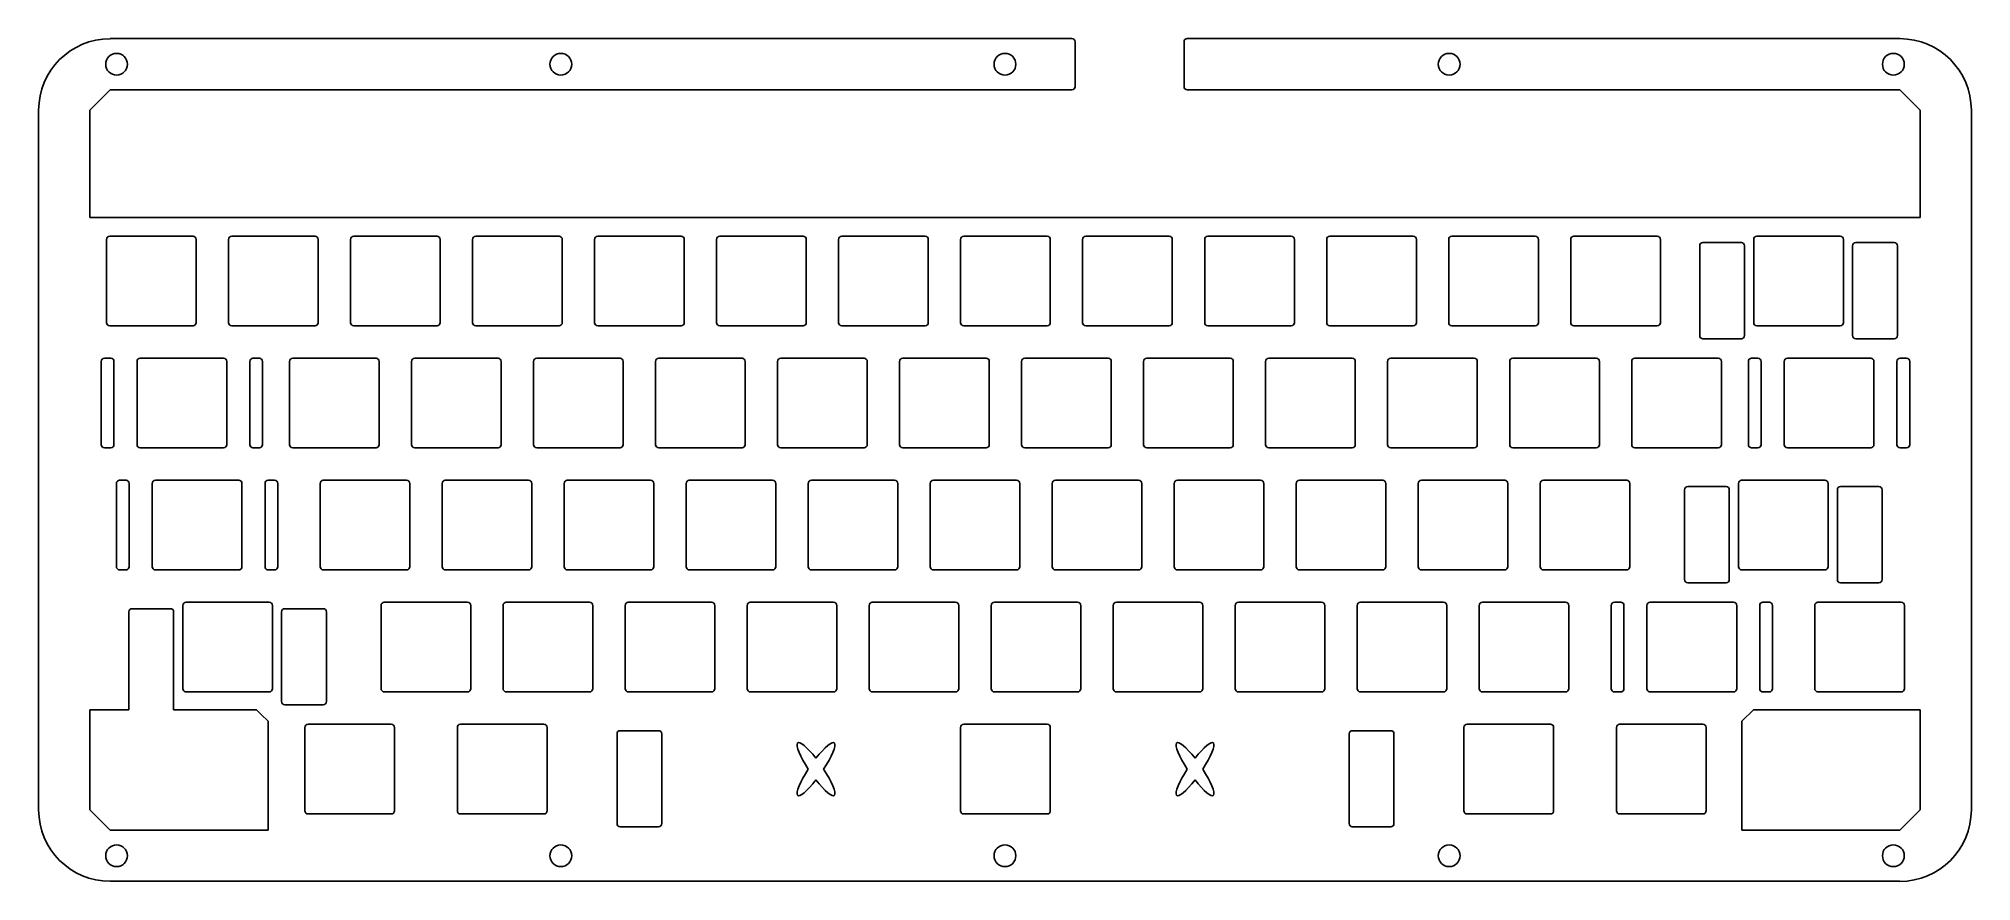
# Model space of a CAD drawing. Header units: millimetres. Extents: x 36 to 338, y -346 to -215.
import ezdxf

# ---------------------------------------------------------------- set-up
doc = ezdxf.new("R2010")
doc.units = ezdxf.units.MM
doc.header["$MEASUREMENT"] = 0

msp = doc.modelspace()

# ---------------------------------------------------------------- linework, layer by layer
at = {"linetype": 'Continuous'}
for p, q in [((197.78, -214.89), (47.62, -214.89)), ((198.28, -222.39), (198.28, -215.39)), ((215.28, -222.39), (215.28, -215.39)), ((215.78, -214.89), (327.02, -214.89)), ((47.62, -222.89), (44.45, -226.07)), ((197.78, -222.89), (47.62, -222.89)), ((215.78, -222.89), (327.02, -222.89)), ((330.2, -226.07), (327.02, -222.89)), ((36.45, -226.07), (36.45, -335.29)), ((330.2, -242.8), (330.2, -226.07)), ((338.2, -226.07), (338.2, -335.29)), ((330.2, -242.8), (44.45, -242.8)), ((47.76, -319.67), (44.45, -319.67)), ((50.52, -319.67), (47.76, -319.67)), ((50.52, -318.39), (50.52, -319.67)), ((57.52, -318.39), (57.52, -319.67)), ((57.52, -319.67), (70.45, -319.67)), ((71.19, -320.39), (70.45, -319.67)), ((302.35, -321.46), (304.2, -319.67)), ((330.2, -319.67), (304.2, -319.67)), ((71.19, -320.39), (72.3, -321.46)), ((72.3, -338.46), (72.3, -321.46)), ((302.35, -338.46), (302.35, -321.46)), ((44.45, -335.29), (47.62, -338.46)), ((327.02, -338.46), (330.2, -335.29)), ((47.62, -346.46), (327.02, -346.46))]:
    msp.add_line(p, q, dxfattribs=at)
for p, q in [((44.45, -226.07), (44.45, -242.8)), ((47.05, -246.24), (47.05, -259.24)), ((47.55, -245.74), (60.55, -245.74)), ((61.05, -246.24), (61.05, -259.24)), ((66.1, -246.24), (66.1, -259.24)), ((66.6, -245.74), (79.6, -245.74)), ((80.1, -246.24), (80.1, -259.24)), ((85.15, -246.24), (85.15, -259.24)), ((85.65, -245.74), (98.65, -245.74)), ((99.15, -246.24), (99.15, -259.24)), ((104.2, -246.24), (104.2, -259.24)), ((104.7, -245.74), (117.7, -245.74)), ((118.2, -246.24), (118.2, -259.24)), ((123.25, -246.24), (123.25, -259.24)), ((123.75, -245.74), (136.75, -245.74)), ((137.25, -246.24), (137.25, -259.24)), ((142.3, -246.24), (142.3, -259.24)), ((142.8, -245.74), (155.8, -245.74)), ((156.3, -246.24), (156.3, -259.24)), ((161.35, -246.24), (161.35, -259.24)), ((161.85, -245.74), (174.85, -245.74)), ((175.35, -246.24), (175.35, -259.24)), ((180.4, -246.24), (180.4, -259.24)), ((180.9, -245.74), (193.9, -245.74)), ((194.4, -246.24), (194.4, -259.24)), ((199.45, -246.24), (199.45, -259.24)), ((199.95, -245.74), (212.95, -245.74)), ((213.45, -246.24), (213.45, -259.24)), ((218.5, -246.24), (218.5, -259.24)), ((219, -245.74), (232, -245.74)), ((232.5, -246.24), (232.5, -259.24)), ((237.55, -246.24), (237.55, -259.24)), ((238.05, -245.74), (251.05, -245.74)), ((251.55, -246.24), (251.55, -259.24)), ((256.6, -246.24), (256.6, -259.24)), ((257.1, -245.74), (270.1, -245.74)), ((270.6, -246.24), (270.6, -259.24)), ((275.65, -246.24), (275.65, -259.24)), ((276.15, -245.74), (289.15, -245.74)), ((289.65, -246.24), (289.65, -259.24)), ((295.79, -247.24), (295.79, -261.24)), ((296.29, -246.74), (302.29, -246.74)), ((302.79, -247.24), (302.79, -261.24)), ((304.22, -246.24), (304.22, -259.24)), ((304.72, -245.74), (317.72, -245.74)), ((318.22, -246.24), (318.22, -259.24)), ((319.66, -247.24), (319.66, -261.24)), ((320.16, -246.74), (326.16, -246.74)), ((326.66, -247.24), (326.66, -261.24)), ((47.55, -259.74), (60.55, -259.74)), ((66.6, -259.74), (79.6, -259.74)), ((85.65, -259.74), (98.65, -259.74)), ((104.7, -259.74), (117.7, -259.74)), ((123.75, -259.74), (136.75, -259.74)), ((142.8, -259.74), (155.8, -259.74)), ((161.85, -259.74), (174.85, -259.74)), ((180.9, -259.74), (193.9, -259.74)), ((199.95, -259.74), (212.95, -259.74)), ((219, -259.74), (232, -259.74)), ((238.05, -259.74), (251.05, -259.74)), ((257.1, -259.74), (270.1, -259.74)), ((276.15, -259.74), (289.15, -259.74)), ((296.29, -261.74), (302.29, -261.74)), ((304.72, -259.74), (317.72, -259.74)), ((320.16, -261.74), (326.16, -261.74)), ((46.21, -265.29), (46.21, -278.29)), ((46.71, -264.79), (47.71, -264.79)), ((48.21, -265.29), (48.21, -278.29)), ((51.81, -265.29), (51.81, -278.29)), ((52.31, -264.79), (65.31, -264.79)), ((65.81, -265.29), (65.81, -278.29)), ((69.41, -265.29), (69.41, -278.29)), ((69.91, -264.79), (70.91, -264.79)), ((71.41, -265.29), (71.41, -278.29)), ((75.62, -265.29), (75.62, -278.29)), ((76.12, -264.79), (89.12, -264.79)), ((89.62, -265.29), (89.62, -278.29)), ((94.67, -265.29), (94.67, -278.29)), ((95.17, -264.79), (108.17, -264.79)), ((108.67, -265.29), (108.67, -278.29)), ((113.72, -265.29), (113.72, -278.29)), ((114.22, -264.79), (127.22, -264.79)), ((127.72, -265.29), (127.72, -278.29)), ((132.77, -265.29), (132.77, -278.29)), ((133.27, -264.79), (146.27, -264.79)), ((146.77, -265.29), (146.77, -278.29)), ((151.82, -265.29), (151.82, -278.29)), ((152.32, -264.79), (165.32, -264.79)), ((165.82, -265.29), (165.82, -278.29)), ((170.87, -265.29), (170.87, -278.29)), ((171.37, -264.79), (184.37, -264.79)), ((184.87, -265.29), (184.87, -278.29)), ((189.92, -265.29), (189.92, -278.29)), ((190.42, -264.79), (203.42, -264.79)), ((203.92, -265.29), (203.92, -278.29)), ((208.97, -265.29), (208.97, -278.29)), ((209.47, -264.79), (222.47, -264.79)), ((222.97, -265.29), (222.97, -278.29)), ((228.02, -265.29), (228.02, -278.29)), ((228.52, -264.79), (241.52, -264.79)), ((242.02, -265.29), (242.02, -278.29)), ((247.07, -265.29), (247.07, -278.29)), ((247.57, -264.79), (260.57, -264.79)), ((261.07, -265.29), (261.07, -278.29)), ((266.12, -265.29), (266.12, -278.29)), ((266.62, -264.79), (279.62, -264.79)), ((280.12, -265.29), (280.12, -278.29)), ((285.17, -265.29), (285.17, -278.29)), ((285.67, -264.79), (298.67, -264.79)), ((299.17, -265.29), (299.17, -278.29)), ((303.39, -265.29), (303.39, -278.29)), ((303.89, -264.79), (304.89, -264.79)), ((305.39, -265.29), (305.39, -278.29)), ((308.99, -265.29), (308.99, -278.29)), ((309.49, -264.79), (322.49, -264.79)), ((322.99, -265.29), (322.99, -278.29)), ((326.59, -265.29), (326.59, -278.29)), ((327.09, -264.79), (328.09, -264.79)), ((328.59, -265.29), (328.59, -278.29)), ((46.71, -278.79), (47.71, -278.79)), ((52.31, -278.79), (65.31, -278.79)), ((69.91, -278.79), (70.91, -278.79)), ((76.12, -278.79), (89.12, -278.79)), ((95.17, -278.79), (108.17, -278.79)), ((114.22, -278.79), (127.22, -278.79)), ((133.27, -278.79), (146.27, -278.79)), ((152.32, -278.79), (165.32, -278.79)), ((171.37, -278.79), (184.37, -278.79)), ((190.42, -278.79), (203.42, -278.79)), ((209.47, -278.79), (222.47, -278.79)), ((228.52, -278.79), (241.52, -278.79)), ((247.57, -278.79), (260.57, -278.79)), ((266.62, -278.79), (279.62, -278.79)), ((285.67, -278.79), (298.67, -278.79)), ((303.89, -278.79), (304.89, -278.79)), ((309.49, -278.79), (322.49, -278.79)), ((327.09, -278.79), (328.09, -278.79)), ((48.59, -284.34), (48.59, -297.34)), ((49.09, -283.84), (50.09, -283.84)), ((50.59, -284.34), (50.59, -297.34)), ((54.19, -284.34), (54.19, -297.34)), ((54.69, -283.84), (67.69, -283.84)), ((68.19, -284.34), (68.19, -297.34)), ((71.79, -284.34), (71.79, -297.34)), ((72.29, -283.84), (73.29, -283.84)), ((73.79, -284.34), (73.79, -297.34)), ((80.39, -284.34), (80.39, -297.34)), ((80.89, -283.84), (93.89, -283.84)), ((94.39, -284.34), (94.39, -297.34)), ((99.44, -284.34), (99.44, -297.34)), ((99.94, -283.84), (112.94, -283.84)), ((113.44, -284.34), (113.44, -297.34)), ((118.49, -284.34), (118.49, -297.34)), ((118.99, -283.84), (131.99, -283.84)), ((132.49, -284.34), (132.49, -297.34)), ((137.54, -284.34), (137.54, -297.34)), ((138.04, -283.84), (151.04, -283.84)), ((151.54, -284.34), (151.54, -297.34)), ((156.59, -284.34), (156.59, -297.34)), ((157.09, -283.84), (170.09, -283.84)), ((170.59, -284.34), (170.59, -297.34)), ((175.64, -284.34), (175.64, -297.34)), ((176.14, -283.84), (189.14, -283.84)), ((189.64, -284.34), (189.64, -297.34)), ((194.69, -284.34), (194.69, -297.34)), ((195.19, -283.84), (208.19, -283.84)), ((208.69, -284.34), (208.69, -297.34)), ((213.74, -284.34), (213.74, -297.34)), ((214.24, -283.84), (227.24, -283.84)), ((227.74, -284.34), (227.74, -297.34)), ((232.79, -284.34), (232.79, -297.34)), ((233.29, -283.84), (246.29, -283.84)), ((246.79, -284.34), (246.79, -297.34)), ((251.84, -284.34), (251.84, -297.34)), ((252.34, -283.84), (265.34, -283.84)), ((265.84, -284.34), (265.84, -297.34)), ((270.89, -284.34), (270.89, -297.34)), ((271.39, -283.84), (284.39, -283.84)), ((284.89, -284.34), (284.89, -297.34)), ((293.41, -285.34), (293.41, -299.34)), ((293.91, -284.84), (299.91, -284.84)), ((300.41, -285.34), (300.41, -299.34)), ((301.84, -284.34), (301.84, -297.34)), ((302.34, -283.84), (315.34, -283.84)), ((315.84, -284.34), (315.84, -297.34)), ((317.28, -285.34), (317.28, -299.34)), ((317.78, -284.84), (323.78, -284.84)), ((324.28, -285.34), (324.28, -299.34)), ((49.09, -297.84), (50.09, -297.84)), ((54.69, -297.84), (67.69, -297.84)), ((72.29, -297.84), (73.29, -297.84)), ((80.89, -297.84), (93.89, -297.84)), ((99.94, -297.84), (112.94, -297.84)), ((118.99, -297.84), (131.99, -297.84)), ((138.04, -297.84), (151.04, -297.84)), ((157.09, -297.84), (170.09, -297.84)), ((176.14, -297.84), (189.14, -297.84)), ((195.19, -297.84), (208.19, -297.84)), ((214.24, -297.84), (227.24, -297.84)), ((233.29, -297.84), (246.29, -297.84)), ((252.34, -297.84), (265.34, -297.84)), ((271.39, -297.84), (284.39, -297.84)), ((302.34, -297.84), (315.34, -297.84)), ((293.91, -299.84), (299.91, -299.84)), ((317.78, -299.84), (323.78, -299.84)), ((50.52, -304.39), (50.52, -318.39)), ((51.02, -303.89), (57.02, -303.89)), ((57.52, -304.39), (57.52, -318.39)), ((58.96, -303.39), (58.96, -316.39)), ((59.46, -302.89), (72.46, -302.89)), ((72.96, -303.39), (72.96, -316.39)), ((74.39, -304.39), (74.39, -318.39)), ((74.89, -303.89), (80.89, -303.89)), ((81.39, -304.39), (81.39, -318.39)), ((89.91, -303.39), (89.91, -316.39)), ((90.41, -302.89), (103.41, -302.89)), ((103.91, -303.39), (103.91, -316.39)), ((108.96, -303.39), (108.96, -316.39)), ((109.46, -302.89), (122.46, -302.89)), ((122.96, -303.39), (122.96, -316.39)), ((128.01, -303.39), (128.01, -316.39)), ((128.51, -302.89), (141.51, -302.89)), ((142.01, -303.39), (142.01, -316.39)), ((147.06, -303.39), (147.06, -316.39)), ((147.56, -302.89), (160.56, -302.89)), ((161.06, -303.39), (161.06, -316.39)), ((166.11, -303.39), (166.11, -316.39)), ((166.61, -302.89), (179.61, -302.89)), ((180.11, -303.39), (180.11, -316.39)), ((185.16, -303.39), (185.16, -316.39)), ((185.66, -302.89), (198.66, -302.89)), ((199.16, -303.39), (199.16, -316.39)), ((204.21, -303.39), (204.21, -316.39)), ((204.71, -302.89), (217.71, -302.89)), ((218.21, -303.39), (218.21, -316.39)), ((223.26, -303.39), (223.26, -316.39)), ((223.76, -302.89), (236.76, -302.89)), ((237.26, -303.39), (237.26, -316.39)), ((242.31, -303.39), (242.31, -316.39)), ((242.81, -302.89), (255.81, -302.89)), ((256.31, -303.39), (256.31, -316.39)), ((261.36, -303.39), (261.36, -316.39)), ((261.86, -302.89), (274.86, -302.89)), ((275.36, -303.39), (275.36, -316.39)), ((281.96, -303.39), (281.96, -316.39)), ((282.46, -302.89), (283.46, -302.89)), ((283.96, -303.39), (283.96, -316.39)), ((287.56, -303.39), (287.56, -316.39)), ((288.06, -302.89), (301.06, -302.89)), ((301.56, -303.39), (301.56, -316.39)), ((305.16, -303.39), (305.16, -316.39)), ((305.66, -302.89), (306.66, -302.89)), ((307.16, -303.39), (307.16, -316.39)), ((313.75, -303.39), (313.75, -316.39)), ((314.25, -302.89), (327.25, -302.89)), ((327.75, -303.39), (327.75, -316.39)), ((44.45, -319.67), (44.45, -335.29)), ((59.46, -316.89), (72.46, -316.89)), ((74.89, -318.89), (80.89, -318.89)), ((90.41, -316.89), (103.41, -316.89)), ((109.46, -316.89), (122.46, -316.89)), ((128.51, -316.89), (141.51, -316.89)), ((147.56, -316.89), (160.56, -316.89)), ((166.61, -316.89), (179.61, -316.89)), ((185.66, -316.89), (198.66, -316.89)), ((204.71, -316.89), (217.71, -316.89)), ((223.76, -316.89), (236.76, -316.89)), ((242.81, -316.89), (255.81, -316.89)), ((261.86, -316.89), (274.86, -316.89)), ((282.46, -316.89), (283.46, -316.89)), ((288.06, -316.89), (301.06, -316.89)), ((305.66, -316.89), (306.66, -316.89)), ((314.25, -316.89), (327.25, -316.89)), ((330.2, -335.29), (330.2, -319.67)), ((78.01, -322.44), (78.01, -335.44)), ((78.51, -321.94), (91.51, -321.94)), ((92.01, -322.44), (92.01, -335.44)), ((101.82, -322.44), (101.82, -335.44)), ((102.32, -321.94), (115.32, -321.94)), ((115.82, -322.44), (115.82, -335.44)), ((180.4, -322.44), (180.4, -335.44)), ((180.9, -321.94), (193.9, -321.94)), ((194.4, -322.44), (194.4, -335.44)), ((258.98, -322.44), (258.98, -335.44)), ((259.48, -321.94), (272.48, -321.94)), ((272.98, -322.44), (272.98, -335.44)), ((282.79, -322.44), (282.79, -335.44)), ((283.29, -321.94), (296.29, -321.94)), ((296.79, -322.44), (296.79, -335.44)), ((126.75, -323.44), (126.75, -337.44)), ((127.25, -322.94), (133.25, -322.94)), ((133.75, -323.44), (133.75, -337.44)), ((241.05, -323.44), (241.05, -337.44)), ((241.55, -322.94), (247.55, -322.94)), ((248.05, -323.44), (248.05, -337.44)), ((78.51, -335.94), (91.51, -335.94)), ((102.32, -335.94), (115.32, -335.94)), ((127.25, -337.94), (133.25, -337.94)), ((180.9, -335.94), (193.9, -335.94)), ((241.55, -337.94), (247.55, -337.94)), ((259.48, -335.94), (272.48, -335.94)), ((283.29, -335.94), (296.29, -335.94)), ((47.62, -338.46), (72.3, -338.46)), ((302.35, -338.46), (327.02, -338.46))]:
    msp.add_line(p, q)
at = {"color": 0}
for centre in [(48.62, -218.89), (117.97, -218.89), (187.32, -218.89), (256.67, -218.89), (326.02, -218.89), (48.62, -342.46), (117.97, -342.46), (187.32, -342.46), (256.67, -342.46), (326.02, -342.46)]:
    msp.add_circle(centre, 1.7, dxfattribs=at)
at = {"linetype": 'Continuous'}
for centre, radius, start, end in [((47.62, -226.07), 11.17, 90, 180), ((197.78, -215.39), 0.5, 0, 90), ((215.78, -215.39), 0.5, 90, 180), ((327.02, -226.07), 11.18, 0, 90), ((197.78, -222.39), 0.5, 270, 0), ((215.78, -222.39), 0.5, 180, 270), ((47.62, -335.29), 11.17, 180, 270), ((327.02, -335.29), 11.18, 270, 360)]:
    msp.add_arc(centre, radius, start, end, dxfattribs=at)
for centre, start, end in [((47.55, -246.24), 90, 180), ((60.55, -246.24), 0, 90), ((66.6, -246.24), 90, 180), ((79.6, -246.24), 0, 90), ((85.65, -246.24), 90, 180), ((98.65, -246.24), 0, 90), ((104.7, -246.24), 90, 180), ((117.7, -246.24), 0, 90), ((123.75, -246.24), 90, 180), ((136.75, -246.24), 0, 90), ((142.8, -246.24), 90, 180), ((155.8, -246.24), 0, 90), ((161.85, -246.24), 90, 180), ((174.85, -246.24), 0, 90), ((180.9, -246.24), 90, 180), ((193.9, -246.24), 0, 90), ((199.95, -246.24), 90, 180), ((212.95, -246.24), 0, 90), ((219, -246.24), 90, 180), ((232, -246.24), 0, 90), ((238.05, -246.24), 90, 180), ((251.05, -246.24), 0, 90), ((257.1, -246.24), 90, 180), ((270.1, -246.24), 0, 90), ((276.15, -246.24), 90, 180), ((289.15, -246.24), 0, 90), ((296.29, -247.24), 90, 180), ((302.29, -247.24), 0, 90), ((304.72, -246.24), 90, 180), ((317.72, -246.24), 0, 90), ((320.16, -247.24), 90, 180), ((326.16, -247.24), 0, 90), ((47.55, -259.24), 180, 270), ((60.55, -259.24), 270, 0), ((66.6, -259.24), 180, 270), ((79.6, -259.24), 270, 0), ((85.65, -259.24), 180, 270), ((98.65, -259.24), 270, 0), ((104.7, -259.24), 180, 270), ((117.7, -259.24), 270, 0), ((123.75, -259.24), 180, 270), ((136.75, -259.24), 270, 0), ((142.8, -259.24), 180, 270), ((155.8, -259.24), 270, 0), ((161.85, -259.24), 180, 270), ((174.85, -259.24), 270, 0), ((180.9, -259.24), 180, 270), ((193.9, -259.24), 270, 0), ((199.95, -259.24), 180, 270), ((212.95, -259.24), 270, 0), ((219, -259.24), 180, 270), ((232, -259.24), 270, 0), ((238.05, -259.24), 180, 270), ((251.05, -259.24), 270, 0), ((257.1, -259.24), 180, 270), ((270.1, -259.24), 270, 0), ((276.15, -259.24), 180, 270), ((289.15, -259.24), 270, 0), ((304.72, -259.24), 180, 270), ((317.72, -259.24), 270, 0), ((296.29, -261.24), 180, 270), ((302.29, -261.24), 270, 0), ((320.16, -261.24), 180, 270), ((326.16, -261.24), 270, 0), ((46.71, -265.29), 90, 180), ((47.71, -265.29), 0, 90), ((52.31, -265.29), 90, 180), ((65.31, -265.29), 0, 90), ((69.91, -265.29), 90, 180), ((70.91, -265.29), 0, 90), ((76.12, -265.29), 90, 180), ((89.12, -265.29), 0, 90), ((95.17, -265.29), 90, 180), ((108.17, -265.29), 0, 90), ((114.22, -265.29), 90, 180), ((127.22, -265.29), 0, 90), ((133.27, -265.29), 90, 180), ((146.27, -265.29), 0, 90), ((152.32, -265.29), 90, 180), ((165.32, -265.29), 0, 90), ((171.37, -265.29), 90, 180), ((184.37, -265.29), 0, 90), ((190.42, -265.29), 90, 180), ((203.42, -265.29), 0, 90), ((209.47, -265.29), 90, 180), ((222.47, -265.29), 0, 90), ((228.52, -265.29), 90, 180), ((241.52, -265.29), 0, 90), ((247.57, -265.29), 90, 180), ((260.57, -265.29), 0, 90), ((266.62, -265.29), 90, 180), ((279.62, -265.29), 0, 90), ((285.67, -265.29), 90, 180), ((298.67, -265.29), 0, 90), ((303.89, -265.29), 90, 180), ((304.89, -265.29), 0, 90), ((309.49, -265.29), 90, 180), ((322.49, -265.29), 0, 90), ((327.09, -265.29), 90, 180), ((328.09, -265.29), 0, 90), ((46.71, -278.29), 180, 270), ((47.71, -278.29), 270, 0), ((52.31, -278.29), 180, 270), ((65.31, -278.29), 270, 0), ((69.91, -278.29), 180, 270), ((70.91, -278.29), 270, 0), ((76.12, -278.29), 180, 270), ((89.12, -278.29), 270, 0), ((95.17, -278.29), 180, 270), ((108.17, -278.29), 270, 0), ((114.22, -278.29), 180, 270), ((127.22, -278.29), 270, 0), ((133.27, -278.29), 180, 270), ((146.27, -278.29), 270, 0), ((152.32, -278.29), 180, 270), ((165.32, -278.29), 270, 0), ((171.37, -278.29), 180, 270), ((184.37, -278.29), 270, 0), ((190.42, -278.29), 180, 270), ((203.42, -278.29), 270, 0), ((209.47, -278.29), 180, 270), ((222.47, -278.29), 270, 0), ((228.52, -278.29), 180, 270), ((241.52, -278.29), 270, 0), ((247.57, -278.29), 180, 270), ((260.57, -278.29), 270, 0), ((266.62, -278.29), 180, 270), ((279.62, -278.29), 270, 0), ((285.67, -278.29), 180, 270), ((298.67, -278.29), 270, 0), ((303.89, -278.29), 180, 270), ((304.89, -278.29), 270, 0), ((309.49, -278.29), 180, 270), ((322.49, -278.29), 270, 0), ((327.09, -278.29), 180, 270), ((328.09, -278.29), 270, 0), ((49.09, -284.34), 90, 180), ((50.09, -284.34), 0, 90), ((54.69, -284.34), 90, 180), ((67.69, -284.34), 0, 90), ((72.29, -284.34), 90, 180), ((73.29, -284.34), 0, 90), ((80.89, -284.34), 90, 180), ((93.89, -284.34), 0, 90), ((99.94, -284.34), 90, 180), ((112.94, -284.34), 0, 90), ((118.99, -284.34), 90, 180), ((131.99, -284.34), 0, 90), ((138.04, -284.34), 90, 180), ((151.04, -284.34), 0, 90), ((157.09, -284.34), 90, 180), ((170.09, -284.34), 0, 90), ((176.14, -284.34), 90, 180), ((189.14, -284.34), 0, 90), ((195.19, -284.34), 90, 180), ((208.19, -284.34), 0, 90), ((214.24, -284.34), 90, 180), ((227.24, -284.34), 0, 90), ((233.29, -284.34), 90, 180), ((246.29, -284.34), 0, 90), ((252.34, -284.34), 90, 180), ((265.34, -284.34), 0, 90), ((271.39, -284.34), 90, 180), ((284.39, -284.34), 0, 90), ((293.91, -285.34), 90, 180), ((299.91, -285.34), 0, 90), ((302.34, -284.34), 90, 180), ((315.34, -284.34), 0, 90), ((317.78, -285.34), 90, 180), ((323.78, -285.34), 0, 90), ((49.09, -297.34), 180, 270), ((50.09, -297.34), 270, 0), ((54.69, -297.34), 180, 270), ((67.69, -297.34), 270, 0), ((72.29, -297.34), 180, 270), ((73.29, -297.34), 270, 0), ((80.89, -297.34), 180, 270), ((93.89, -297.34), 270, 0), ((99.94, -297.34), 180, 270), ((112.94, -297.34), 270, 0), ((118.99, -297.34), 180, 270), ((131.99, -297.34), 270, 0), ((138.04, -297.34), 180, 270), ((151.04, -297.34), 270, 0), ((157.09, -297.34), 180, 270), ((170.09, -297.34), 270, 0), ((176.14, -297.34), 180, 270), ((189.14, -297.34), 270, 0), ((195.19, -297.34), 180, 270), ((208.19, -297.34), 270, 0), ((214.24, -297.34), 180, 270), ((227.24, -297.34), 270, 0), ((233.29, -297.34), 180, 270), ((246.29, -297.34), 270, 0), ((252.34, -297.34), 180, 270), ((265.34, -297.34), 270, 0), ((271.39, -297.34), 180, 270), ((284.39, -297.34), 270, 0), ((302.34, -297.34), 180, 270), ((315.34, -297.34), 270, 0), ((293.91, -299.34), 180, 270), ((299.91, -299.34), 270, 0), ((317.78, -299.34), 180, 270), ((323.78, -299.34), 270, 0), ((51.02, -304.39), 90, 180), ((57.02, -304.39), 0, 90), ((59.46, -303.39), 90, 180), ((72.46, -303.39), 0, 90), ((74.89, -304.39), 90, 180), ((80.89, -304.39), 0, 90), ((90.41, -303.39), 90, 180), ((103.41, -303.39), 0, 90), ((109.46, -303.39), 90, 180), ((122.46, -303.39), 0, 90), ((128.51, -303.39), 90, 180), ((141.51, -303.39), 0, 90), ((147.56, -303.39), 90, 180), ((160.56, -303.39), 0, 90), ((166.61, -303.39), 90, 180), ((179.61, -303.39), 0, 90), ((185.66, -303.39), 90, 180), ((198.66, -303.39), 0, 90), ((204.71, -303.39), 90, 180), ((217.71, -303.39), 0, 90), ((223.76, -303.39), 90, 180), ((236.76, -303.39), 0, 90), ((242.81, -303.39), 90, 180), ((255.81, -303.39), 0, 90), ((261.86, -303.39), 90, 180), ((274.86, -303.39), 0, 90), ((282.46, -303.39), 90, 180), ((283.46, -303.39), 0, 90), ((288.06, -303.39), 90, 180), ((301.06, -303.39), 0, 90), ((305.66, -303.39), 90, 180), ((306.66, -303.39), 0, 90), ((314.25, -303.39), 90, 180), ((327.25, -303.39), 0, 90), ((59.46, -316.39), 180, 270), ((72.46, -316.39), 270, 0), ((90.41, -316.39), 180, 270), ((103.41, -316.39), 270, 0), ((109.46, -316.39), 180, 270), ((122.46, -316.39), 270, 0), ((128.51, -316.39), 180, 270), ((141.51, -316.39), 270, 0), ((147.56, -316.39), 180, 270), ((160.56, -316.39), 270, 0), ((166.61, -316.39), 180, 270), ((179.61, -316.39), 270, 0), ((185.66, -316.39), 180, 270), ((198.66, -316.39), 270, 0), ((204.71, -316.39), 180, 270), ((217.71, -316.39), 270, 0), ((223.76, -316.39), 180, 270), ((236.76, -316.39), 270, 0), ((242.81, -316.39), 180, 270), ((255.81, -316.39), 270, 0), ((261.86, -316.39), 180, 270), ((274.86, -316.39), 270, 0), ((282.46, -316.39), 180, 270), ((283.46, -316.39), 270, 0), ((288.06, -316.39), 180, 270), ((301.06, -316.39), 270, 0), ((305.66, -316.39), 180, 270), ((306.66, -316.39), 270, 0), ((314.25, -316.39), 180, 270), ((327.25, -316.39), 270, 0), ((74.89, -318.39), 180, 270), ((80.89, -318.39), 270, 0), ((78.51, -322.44), 90, 180), ((91.51, -322.44), 0, 90), ((102.32, -322.44), 90, 180), ((115.32, -322.44), 0, 90), ((180.9, -322.44), 90, 180), ((193.9, -322.44), 0, 90), ((259.48, -322.44), 90, 180), ((272.48, -322.44), 0, 90), ((283.29, -322.44), 90, 180), ((296.29, -322.44), 0, 90), ((127.25, -323.44), 90, 180), ((133.25, -323.44), 0, 90), ((241.55, -323.44), 90, 180), ((247.55, -323.44), 0, 90), ((78.51, -335.44), 180, 270), ((91.51, -335.44), 270, 0), ((102.32, -335.44), 180, 270), ((115.32, -335.44), 270, 0), ((127.25, -337.44), 180, 270), ((133.25, -337.44), 270, 0), ((180.9, -335.44), 180, 270), ((193.9, -335.44), 270, 0), ((241.55, -337.44), 180, 270), ((247.55, -337.44), 270, 0), ((259.48, -335.44), 180, 270), ((272.48, -335.44), 270, 0), ((283.29, -335.44), 180, 270), ((296.29, -335.44), 270, 0)]:
    msp.add_arc(centre, 0.5, start, end)
for centre, start_param, end_param in [((157.81, -328.94), 1.852413, 4.574998), ((216.99, -328.94), 1.852413, 4.574998), ((157.81, -328.94), 4.994006, 7.716591), ((216.99, -328.94), 4.994006, 7.716591)]:
    msp.add_ellipse(centre, major_axis=(2.84, -4.11), ratio=0.2, start_param=start_param, end_param=end_param, dxfattribs=at)
at = {"linetype": 'Continuous', "extrusion": (0, 0, -1)}
for centre, start_param, end_param in [((157.81, -328.94), 4.994006, 7.716591), ((216.99, -328.94), 4.994006, 7.716591), ((157.81, -328.94), 1.852413, 4.574998), ((216.99, -328.94), 1.852413, 4.574998)]:
    msp.add_ellipse(centre, major_axis=(2.84, 4.11), ratio=0.2, start_param=start_param, end_param=end_param, dxfattribs=at)

doc.saveas('drawing.dxf')
